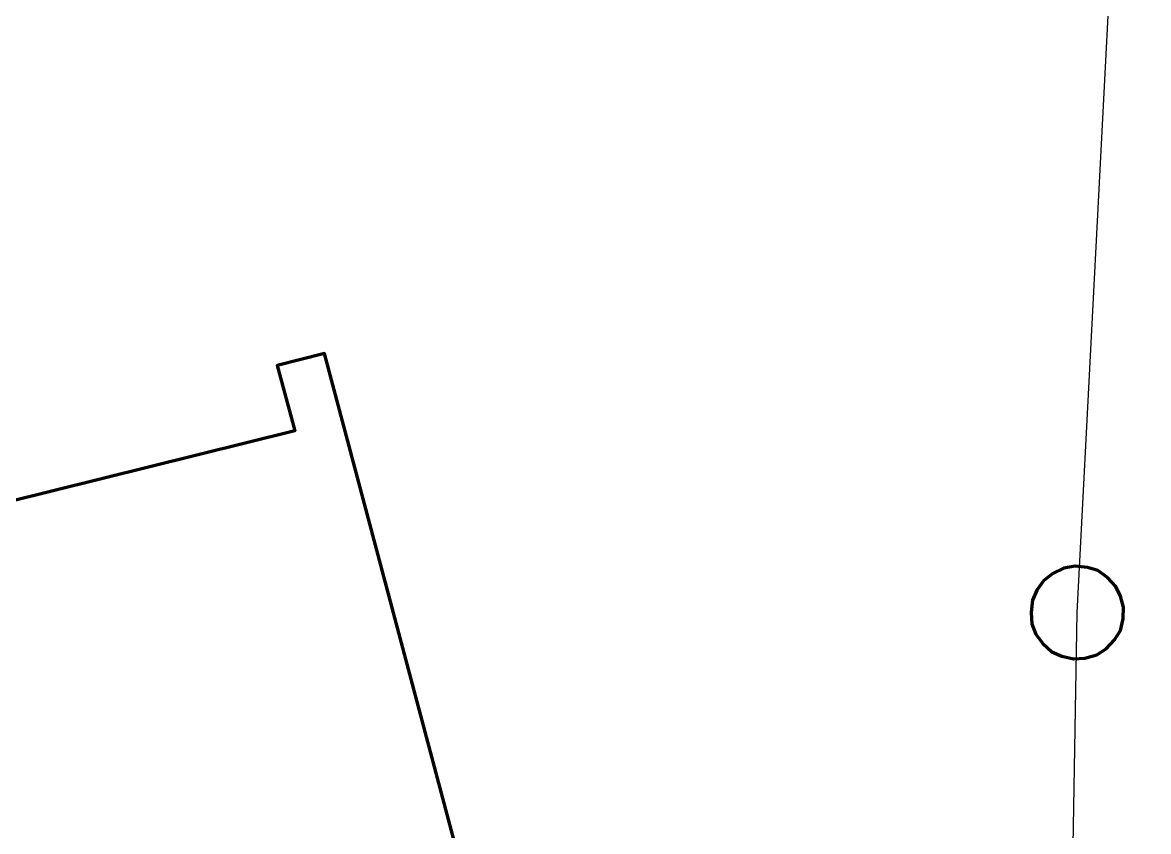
# Model space of a CAD drawing. Header units: metres. Extents: x -47 to 309, y -25 to 105.
# Drawn here: x 167.77 to 178.56, y 66.66 to 74.41 of the extents above; entities that cross this region are included whole.
import ezdxf

# ---------------------------------------------------------------- set-up
doc = ezdxf.new("R2010")
doc.units = ezdxf.units.M
doc.linetypes.add('AUSGEZOGEN', pattern=[0])
doc.layers.add('XR$1$STANDARD_1', color=7, linetype='AUSGEZOGEN', lineweight=25)

msp = doc.modelspace()

# ---------------------------------------------------------------- linework, layer by layer
at = {"layer": 'XR$1$STANDARD_1', "color": 7, "linetype": 'AUSGEZOGEN', "lineweight": -3, "transparency": 33554687}
msp.add_lwpolyline([(177.643, 55.1502), (177.8768, 68.7533), (178.5597, 81.915)], dxfattribs=at)
at = {"layer": 'XR$1$STANDARD_1', "color": 7, "linetype": 'AUSGEZOGEN', "lineweight": 140, "transparency": 33554687}
msp.add_lwpolyline([(155.9926, 62.7219), (156.2713, 62.7026), (156.5549, 62.7303), (156.8273, 62.7877), (158.008, 58.1547), (158.4921, 58.2806), (158.355, 58.7944), (162.6674, 59.8656), (162.7846, 59.4347), (163.2823, 59.5545), (163.1365, 60.1215), (172.6379, 62.4585), (172.7364, 62.0772), (173.0781, 62.1608), (170.6638, 71.2372), (170.2094, 71.1225), (170.3776, 70.496), (159.2085, 67.7227), (157.5219, 74.1782), (157.5219, 74.1782), (157.1009, 74.0647), (157.2318, 73.5373), (146.0666, 70.6637)], dxfattribs=at)
msp.add_lwpolyline([(178.2927, 68.9101), (178.2455, 69.0054), (178.1685, 69.0895), (178.0755, 69.1562), (177.9739, 69.1858), (177.8562, 69.198), (177.7497, 69.1805), (177.6445, 69.1295), (177.5567, 69.0625), (177.49, 68.9695), (177.4468, 68.874), (177.4346, 68.7563), (177.4422, 68.6461), (177.4795, 68.5471), (177.5465, 68.4592), (177.6334, 68.3789), (177.7288, 68.3357), (177.8403, 68.3098), (177.9506, 68.3175), (178.0632, 68.3486), (178.1548, 68.4057), (178.2352, 68.4926), (178.292, 68.5819), (178.3178, 68.6934), (178.3201, 68.8073), (178.2927, 68.9101)], close=True, dxfattribs=at)

doc.saveas('drawing.dxf')
